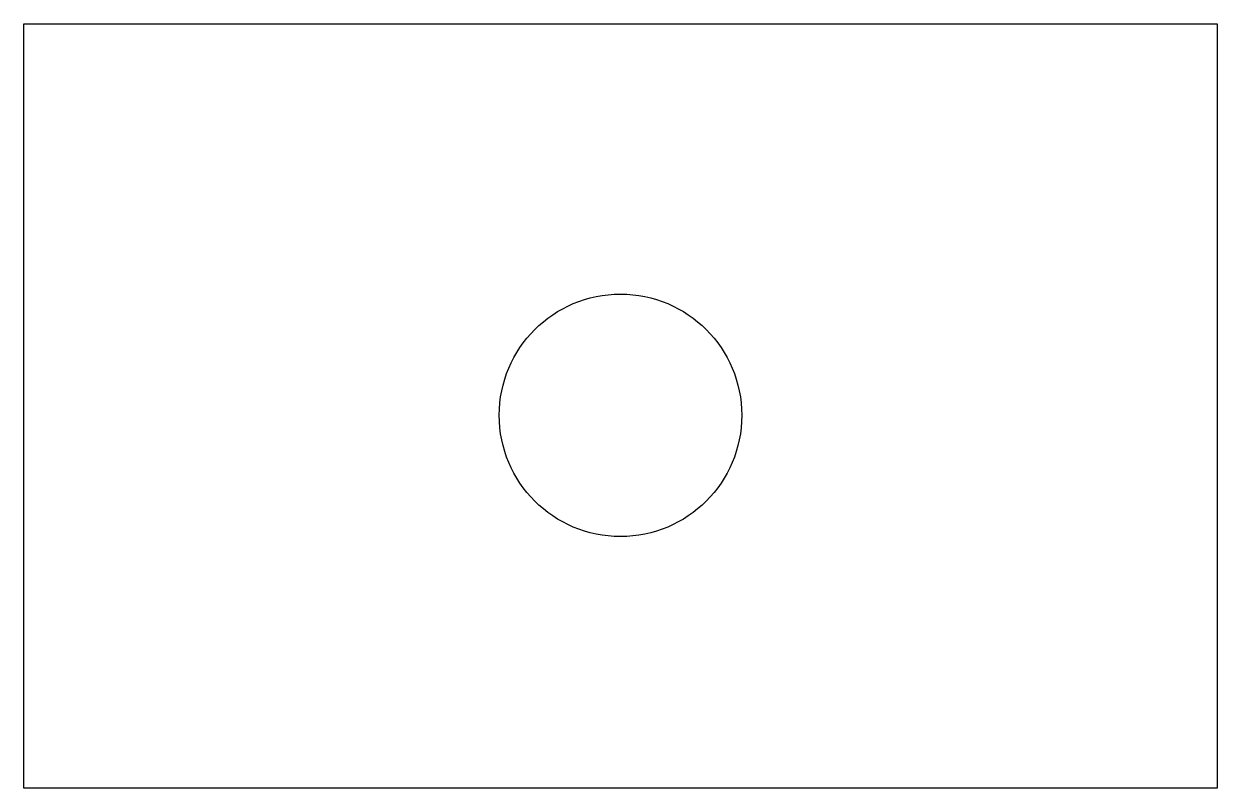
# Model space of a CAD drawing. Header units: inches. Extents: x 0 to 4, y 0 to 2.56.
import ezdxf

# ---------------------------------------------------------------- set-up
doc = ezdxf.new("R2010")
doc.units = ezdxf.units.IN
doc.header["$MEASUREMENT"] = 0
doc.layers.add('CUT', color=7, linetype='Continuous')

msp = doc.modelspace()

# ---------------------------------------------------------------- linework, layer by layer
at = {"layer": 'CUT'}
for p, q in [((0, 0), (0, 2.5625)), ((0, 2.5625), (4, 2.5625)), ((4, 2.5625), (4, 0)), ((4, 0), (0, 0))]:
    msp.add_line(p, q, dxfattribs=at)
msp.add_circle((2, 1.25), 0.4065, dxfattribs=at)

doc.saveas('drawing.dxf')
